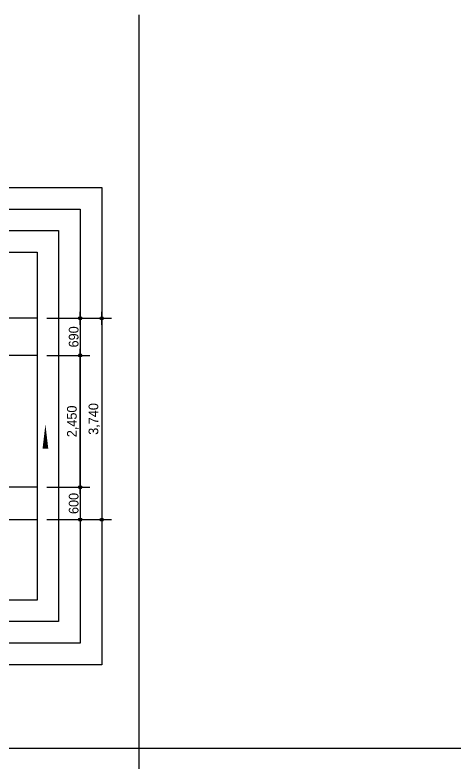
# Model space of a CAD drawing. Header units: millimetres. Extents: x 252711992 to 505989238, y 504776675 to 1009617600.
# Drawn here: x 253441793 to 253449963, y 504818065 to 504831962 of the extents above; entities that cross this region are included whole.
import ezdxf
from ezdxf.xclip import XClip

# ---------------------------------------------------------------- set-up
doc = ezdxf.new("R2010")
doc.units = ezdxf.units.MM
doc.header["$XCLIPFRAME"] = 0
doc.linetypes.add('CEN', pattern=[35, 30, -2, 1, -2])
for name, color, linetype in [('$ZCDB_AUDIT_GENERATED_600D18', 7, 'Continuous'), ('4A.TEC CEN', 1, 'CEN'), ('SYM', 1, 'Continuous')]:
    doc.layers.add(name, color=color, linetype=linetype)
doc.layers.add('DEFPOINT', color=135, linetype='Continuous', plot=False)
doc.styles.add('나눔고딕', font='')
doc.styles.get('나눔고딕').set_extended_font_data('Dotum')
doc.dimstyles.new('DIM_600(외부치수)', dxfattribs={"dimscale": 400, "dimtxt": 3.3, "dimasz": 1, "dimexe": 2, "dimexo": 2, "dimgap": 1, "dimtad": 1, "dimdec": 0, "dimdsep": 46, "dimlunit": 6, "dimtxsty": '나눔고딕', "dimblk1": 'DIMDOT', "dimblk2": 'DIMDOT', "dimsah": 1, "dimcen": 2.5, "dimdle": 1.5, "dimclrd": 8, "dimclre": 8, "dimclrt": 3, "dimadec": 0, "dimazin": 0, "dimtfac": 1, "dimtdec": 0, "dimtix": 1, "dimtmove": 2, "dimatfit": 3, "dimldrblk": 'DIMDOT', "dimfxl": 1, "dimtvp": 1, "dimtolj": 1, "dimtzin": 0, "dimarcsym": 0})

# ---------------------------------------------------------------- blocks, each defined once
blk = doc.blocks.new('dwgFD3B')
at = {"layer": '4A.TEC CEN', "color": 250, "ltscale": 500}
blk.add_line((49194.51, -169936.83, -3333.33), (358000, -169936.83, -3333.33), dxfattribs=at)
blk = doc.blocks.new('DIMDOT')
at = {"color": 0}
blk.add_line((-2, 0), (2, 0), dxfattribs=at)
for radius in [0.5, 0.25]:
    blk.add_circle((0, 0), radius, dxfattribs=at)
blk = doc.blocks.new('*D519')
at = {"layer": '$ZCDB_AUDIT_GENERATED_600D18', "color": 8, "lineweight": -2, "transparency": 16777216}
for p, q in [((253442383, 504826327), (253443583, 504826327)), ((253443403, 504826267), (253443403, 504822647)), ((253442383, 504822587), (253443583, 504822587))]:
    blk.add_line(p, q, dxfattribs=at)
at = {"layer": 'Defpoints', "color": 0, "transparency": 16777216}
for p in [(253442203, 504826327, 0), (253442203, 504822587, 0), (253443403, 504822587)]:
    blk.add_point(p, dxfattribs=at)
at = {"layer": '$ZCDB_AUDIT_GENERATED_600D18', "color": 8, "lineweight": -2, "transparency": 16777216, "xscale": 60, "yscale": 60, "zscale": 60}
for p, rotation in [((253443403, 504826327), 90), ((253443403, 504822587), 270)]:
    blk.add_blockref('DIMDOT', p, dxfattribs=dict(at, rotation=rotation))
at = {"layer": '$ZCDB_AUDIT_GENERATED_600D18', "color": 3, "transparency": 16777216, "insert": (253443266, 504824457), "char_height": 180, "attachment_point": 5, "rotation": 90, "style": '나눔고딕'}
blk.add_mtext('\\A1;3,740', dxfattribs=at)
blk = doc.blocks.new('*D520')
at = {"layer": '$ZCDB_AUDIT_GENERATED_600D18', "color": 8, "lineweight": -2, "transparency": 16777216}
for p, q in [((253442383, 504826327), (253443183, 504826327)), ((253443003, 504826267), (253443003, 504825697)), ((253442383, 504825637), (253443183, 504825637))]:
    blk.add_line(p, q, dxfattribs=at)
at = {"layer": 'Defpoints', "color": 0, "transparency": 16777216}
for p in [(253442203, 504826327, 0), (253442203, 504825637, 0), (253443003, 504825637)]:
    blk.add_point(p, dxfattribs=at)
at = {"layer": '$ZCDB_AUDIT_GENERATED_600D18', "color": 8, "lineweight": -2, "transparency": 16777216, "xscale": 60, "yscale": 60, "zscale": 60}
for p, rotation in [((253443003, 504826327), 90), ((253443003, 504825637), 270)]:
    blk.add_blockref('DIMDOT', p, dxfattribs=dict(at, rotation=rotation))
at = {"layer": '$ZCDB_AUDIT_GENERATED_600D18', "color": 3, "transparency": 16777216, "insert": (253442883, 504825982), "char_height": 180, "attachment_point": 5, "rotation": 90, "style": '나눔고딕'}
blk.add_mtext('\\A1;690', dxfattribs=at)
blk = doc.blocks.new('*D521')
at = {"layer": '$ZCDB_AUDIT_GENERATED_600D18', "color": 8, "lineweight": -2, "transparency": 16777216}
for p, q in [((253442383, 504825637), (253443183, 504825637)), ((253443003, 504823247), (253443003, 504825577)), ((253442383, 504823187), (253443183, 504823187))]:
    blk.add_line(p, q, dxfattribs=at)
at = {"layer": 'Defpoints', "color": 0, "transparency": 16777216}
for p in [(253442203, 504825637, 0), (253443003, 504825637), (253442203, 504823187, 0)]:
    blk.add_point(p, dxfattribs=at)
at = {"layer": '$ZCDB_AUDIT_GENERATED_600D18', "color": 8, "lineweight": -2, "transparency": 16777216, "xscale": 60, "yscale": 60, "zscale": 60}
for p, rotation in [((253443003, 504825637), 90), ((253443003, 504823187), 270)]:
    blk.add_blockref('DIMDOT', p, dxfattribs=dict(at, rotation=rotation))
at = {"layer": '$ZCDB_AUDIT_GENERATED_600D18', "color": 3, "transparency": 16777216, "insert": (253442866, 504824412), "char_height": 180, "attachment_point": 5, "rotation": 90, "style": '나눔고딕'}
blk.add_mtext('\\A1;2,450', dxfattribs=at)
blk = doc.blocks.new('*D522')
at = {"layer": '$ZCDB_AUDIT_GENERATED_600D18', "color": 8, "lineweight": -2, "transparency": 16777216}
for p, q in [((253442383, 504823187), (253443183, 504823187)), ((253443003, 504823127), (253443003, 504822647)), ((253442383, 504822587), (253443183, 504822587))]:
    blk.add_line(p, q, dxfattribs=at)
at = {"layer": 'Defpoints', "color": 0, "transparency": 16777216}
for p in [(253442203, 504823187, 0), (253442203, 504822587, 0), (253443003, 504822587)]:
    blk.add_point(p, dxfattribs=at)
at = {"layer": '$ZCDB_AUDIT_GENERATED_600D18', "color": 8, "lineweight": -2, "transparency": 16777216, "xscale": 60, "yscale": 60, "zscale": 60}
for p, rotation in [((253443003, 504823187), 90), ((253443003, 504822587), 270)]:
    blk.add_blockref('DIMDOT', p, dxfattribs=dict(at, rotation=rotation))
at = {"layer": '$ZCDB_AUDIT_GENERATED_600D18', "color": 3, "transparency": 16777216, "insert": (253442883, 504822887), "char_height": 180, "attachment_point": 5, "rotation": 90, "style": '나눔고딕'}
blk.add_mtext('\\A1;600', dxfattribs=at)

msp = doc.modelspace()

# ---------------------------------------------------------------- linework, layer by layer
at = {"layer": '4A.TEC CEN', "ltscale": 20}
for p, q in [((253442203.05, 504826327.14, 1666.67), (253428892.67, 504826327.14, 1666.67)), ((253442203.05, 504825637.14, 1666.67), (253436388.77, 504825637.14, 1666.67)), ((253442203.05, 504823187.14, 1666.67), (253428892.67, 504823187.14, 1666.67))]:
    msp.add_line(p, q, dxfattribs=at)
at = {"layer": 'DEFPOINT'}
for p, q in [((253444091.54, 504831962.29, 3333.33), (253444091.54, 504804712.29, 3333.33)), ((253462191.54, 504818337.29, 3333.33), (253425991.54, 504818337.29, 3333.33))]:
    msp.add_line(p, q, dxfattribs=at)
at = {"layer": 'DEFPOINT', "elevation": 3333.33}
for points in [[(253427692.67, 504828757.16), (253443403.05, 504828757.16), (253443403.05, 504819892.16), (253427692.67, 504819892.16)], [(253428092.67, 504828357.16), (253443003.05, 504828357.16), (253443003.05, 504820292.16), (253428092.67, 504820292.16)], [(253428492.67, 504827957.16), (253442603.05, 504827957.16), (253442603.05, 504820692.16), (253428492.67, 504820692.16)], [(253428892.67, 504827557.16), (253442203.05, 504827557.16), (253442203.05, 504821092.16), (253428892.67, 504821092.16)]]:
    msp.add_lwpolyline(points, close=True, dxfattribs=at)
at = {"layer": 'SYM', "elevation": 1666.67}
msp.add_lwpolyline([(253442357.91, 504824356.32, 0, 106.74, 0), (253442357.91, 504823903.45, 0, 0, 0), (253441044.96, 504823903.45, 0, 0, 0)], format="xyseb", dxfattribs=at)

# ---------------------------------------------------------------- block references
ref = msp.add_blockref('dwgFD3B', (253188341.15, 504992523.98, -4999.1))
XClip(ref).set_block_clipping_path([(240551.5187525749, -171431.8169597387), (253861.8992676735, -164966.8169609308)])

# ---------------------------------------------------------------- dimensions: what is measured, and where the dimension line sits
at = {"layer": '$ZCDB_AUDIT_GENERATED_600D18'}
for base, p1, p2, angle, picture, middle in [((253443403.05, 504822587.14, -4999.55), (253442203.05, 504826327.14, -4999.55), (253442203.05, 504822587.14, -4999.55), 270, '*D519', (253443265.59, 504824457.14, -4999.55)), ((253443003.05, 504825637.14, -4999.55), (253442203.05, 504826327.14, -4999.55), (253442203.05, 504825637.14, -4999.55), 270, '*D520', (253442882.93, 504825982.14, -4999.55)), ((253443003.05, 504825637.14, -4999.55), (253442203.05, 504823187.14, -4999.55), (253442203.05, 504825637.14, -4999.55), 90, '*D521', (253442865.59, 504824412.14, -4999.55)), ((253443003.05, 504822587.14, -4999.55), (253442203.05, 504823187.14, -4999.55), (253442203.05, 504822587.14, -4999.55), 270, '*D522', (253442882.93, 504822887.14, -4999.55))]:
    dim = msp.add_linear_dim(base=base, p1=p1, p2=p2, angle=angle, dimstyle='DIM_600(외부치수)', override={"dimscale": 300, "dimtxt": 0.6, "dimasz": 0.2, "dimexe": 0.6, "dimexo": 0.6, "dimgap": 0.1, "dimdec": 1, "dimblk1": 'DIMDOT', "dimblk2": 'DIMDOT', "dimdle": 0.5}, dxfattribs=at)
    dim.commit()
    dim.dimension.update_dxf_attribs({"geometry": picture, "text_midpoint": middle})

doc.saveas('drawing.dxf')
